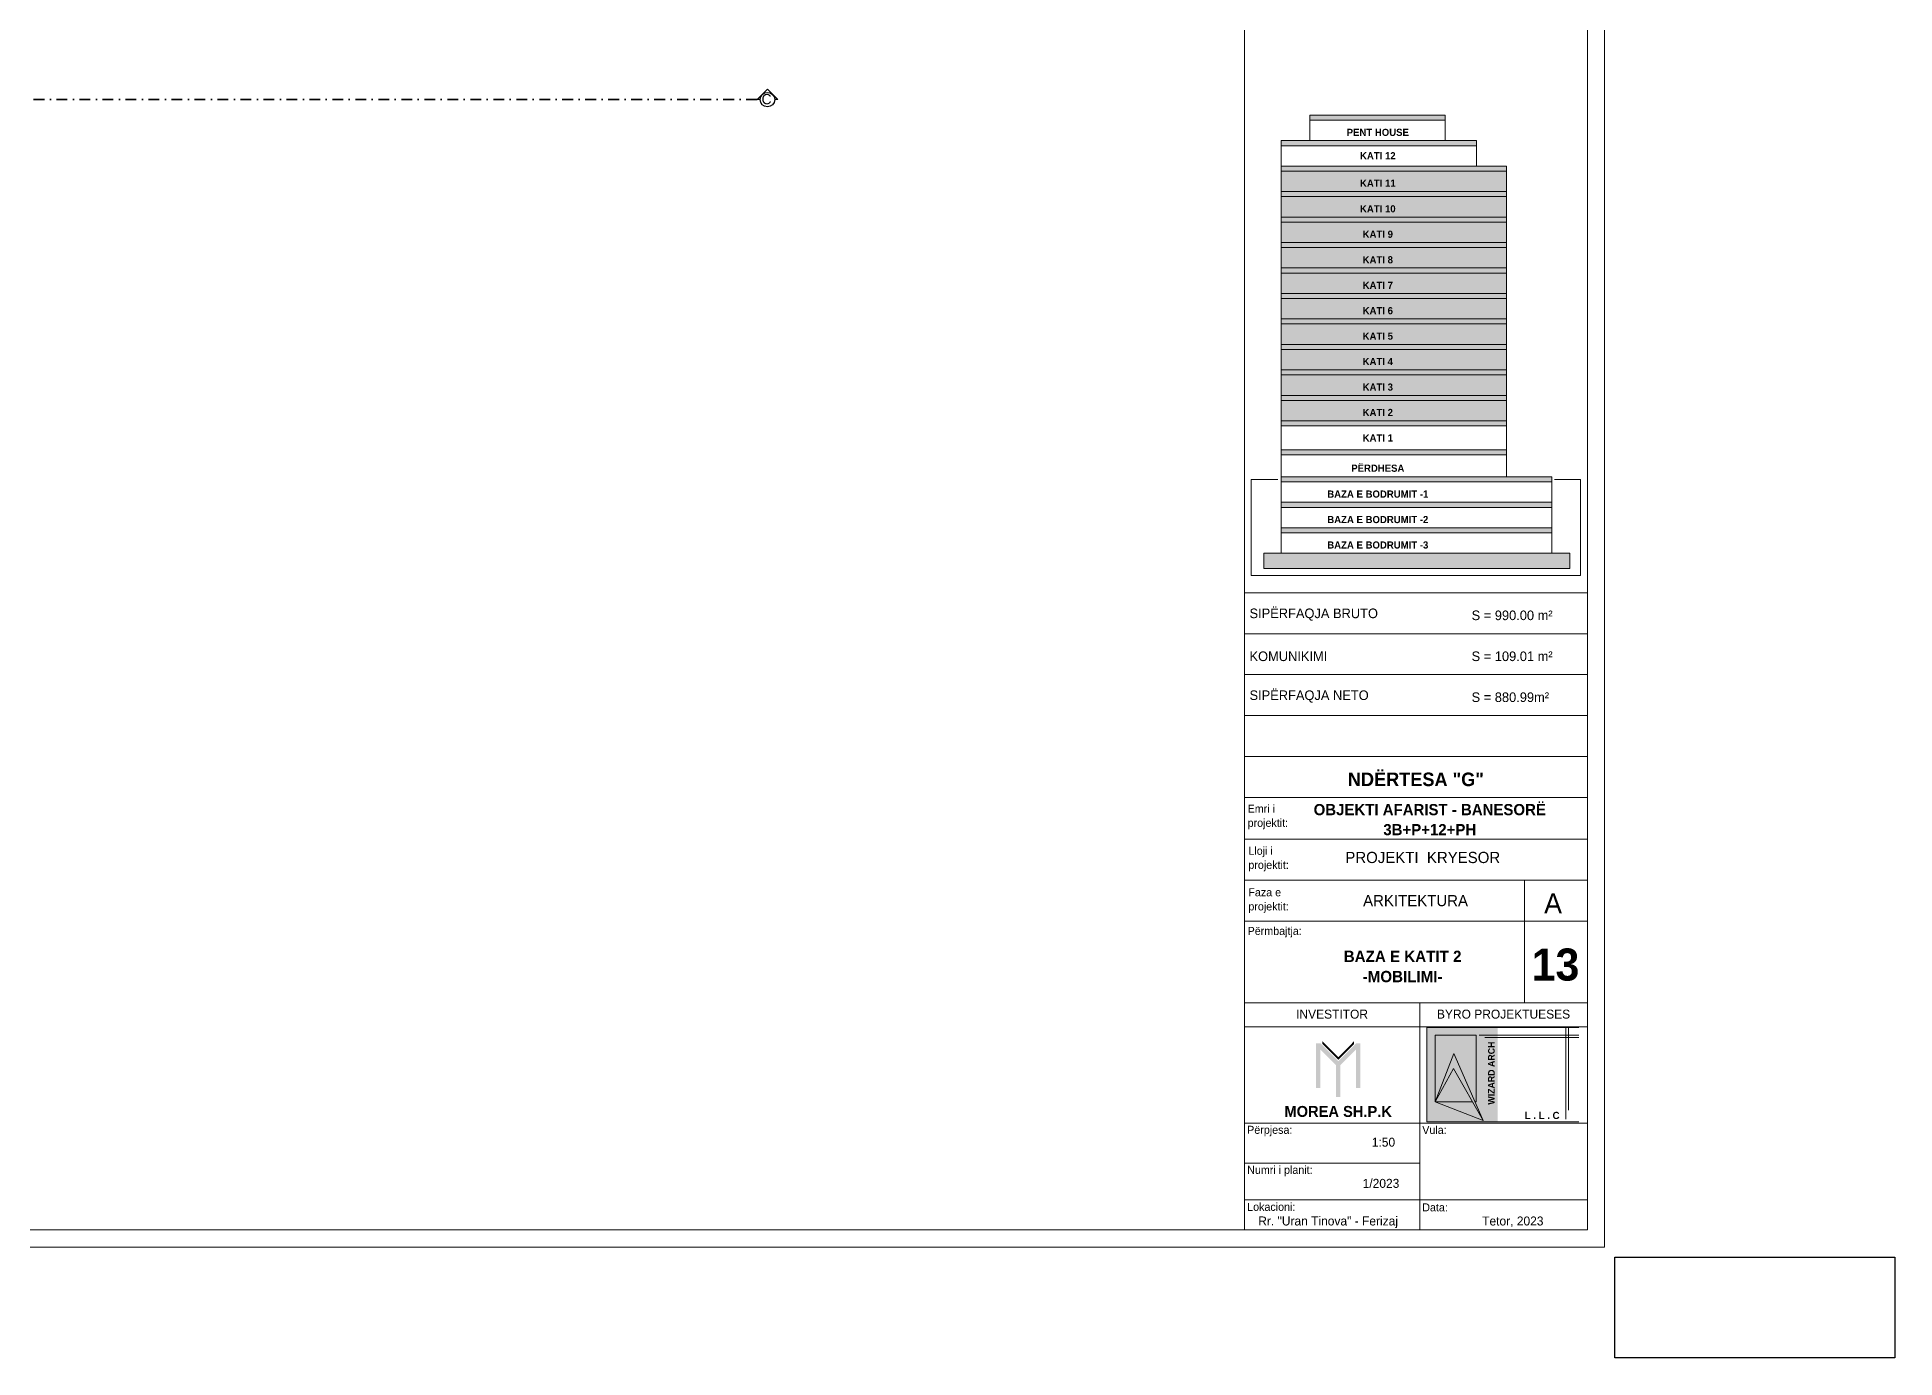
# Model space of a CAD drawing. Header units: millimetres. Extents: x 172821 to 253959, y -36092 to 17885.
# Drawn here: x 221461 to 253959, y -36092 to -12994 of the extents above; entities that cross this region are included whole.
import ezdxf

# ---------------------------------------------------------------- set-up
doc = ezdxf.new("R2010")
doc.units = ezdxf.units.MM
doc.header["$MEASUREMENT"] = 0
doc.linetypes.add('Dot & Dashed', pattern=[402.166657, 190.5, -105.833333, 0, -105.833324])
for name, color, linetype, lineweight in [('03. Tabela e mobilimit_Pen_No__1', 7, 'Continuous', 13), ('03. Tabela e mobilimit_Pen_No__121', 255, 'Continuous', 0), ('03. Tabela e mobilimit_Pen_No__42', 8, 'Continuous', 25)]:
    doc.layers.add(name, color=color, linetype=linetype, lineweight=lineweight)
for name, color, linetype, lineweight, true_color in [('03. Tabela e mobilimit_Pen_No__102', 7, 'Continuous', 13, 0xcccccc), ('03. Tabela e mobilimit_Pen_No__108', 7, 'Continuous', 13, 0xfd8379), ('03. Tabela e mobilimit_Pen_No__156', 7, 'Continuous', 20, 0x54689e), ('03. Tabela e mobilimit_Pen_No__161', 7, 'Continuous', 13, 0x6a6a6a), ('03. Tabela e mobilimit_Pen_No__8', 7, 'Continuous', 35, 0xa80f02), ('03. Tabela e mobilimit_Pen_No__82', 7, 'Continuous', 20, 0xaaaaaa), ('Marker - Section_Pen_No__48', 7, 'Continuous', 25, 0xa80f02), ('Marker - Section_Pen_No__8', 7, 'Continuous', 35, 0xa80f02)]:
    doc.layers.add(name, color=color, linetype=linetype, lineweight=lineweight, true_color=true_color)
doc.layers.add('Marker - Section', color=7, linetype='Continuous')
doc.styles.add('GENERATED_STYLE_1', font='GOTHIC.TTF')
doc.styles.add('GENERATED_STYLE_3', font='GOTHIC.TTF')

# ---------------------------------------------------------------- blocks, each defined once
blk = doc.blocks.new('Cutting Plane_3', base_point=(234237, -14086))
at = {"layer": 'Marker - Section_Pen_No__48', "color": 14, "linetype": 'Continuous', "lineweight": 25, "true_color": 0xa80f02}
for p, q in [((234057, -14086), (234237, -13906)), ((234237, -13906), (234417, -14086)), ((234110, -14086), (234057, -14086)), ((234417, -14086), (234365, -14086))]:
    blk.add_line(p, q, dxfattribs=at)
blk.add_circle((234237, -14086), 127, dxfattribs=at)
at = {"layer": 'Marker - Section_Pen_No__8', "color": 14, "linetype": 'Dot & Dashed', "lineweight": 35, "true_color": 0xa80f02}
blk.add_line((234057, -14086), (185478, -14086), dxfattribs=at)
at = {"layer": 'Marker - Section_Pen_No__48', "color": 14, "lineweight": 25, "true_color": 0xa80f02, "insert": (234134, -14170), "char_height": 180, "attachment_point": 7, "style": 'GENERATED_STYLE_1'}
blk.add_mtext('\\A1;{\\pql;\\pt0;\\fCentury Gothic|b0|i0|c0|p34;C}', dxfattribs=at)

msp = doc.modelspace()

# ---------------------------------------------------------------- hatches: boundary and pattern name
at = {"layer": '03. Tabela e mobilimit_Pen_No__1', "linetype": 'Continuous', "lineweight": 13}
for points in [[(245769, -30317), (246785, -30317), (246785, -31962), (245769, -31962)], [(246785, -30317), (246785, -31962), (247011, -31962), (247011, -30317)], [(243835, -31373), (243835, -30592), (243910, -30592), (243910, -31373)], [(243910, -30592), (244274, -30956), (244221, -31009), (243857, -30645)], [(243945, -30557), (244221, -30833), (244221, -30880), (243945, -30604)], [(244533, -30592), (244169, -30956), (244221, -31009), (244585, -30645)], [(244497, -30557), (244221, -30833), (244221, -30880), (244497, -30604)], [(244533, -31373), (244533, -30592), (244607, -30592), (244607, -31373)], [(244184, -31531), (244184, -30903), (244259, -30903), (244259, -31531)]]:
    msp.add_hatch(color=7, dxfattribs=at).paths.add_polyline_path(points)
at = {"layer": '03. Tabela e mobilimit_Pen_No__102', "linetype": 'Continuous', "lineweight": 13, "true_color": 0xcccccc}
for points in [[(243726, -14446), (246095, -14446), (246095, -14357), (243726, -14357)], [(243226, -14892), (246642, -14892), (246642, -14803), (243226, -14803)], [(243226, -15337), (247164, -15337), (247164, -15248), (243226, -15248)], [(243226, -15783), (247164, -15783), (247164, -15694), (243226, -15694)], [(243226, -16228), (247164, -16228), (247164, -16139), (243226, -16139)], [(243226, -16674), (247164, -16674), (247164, -16585), (243226, -16585)], [(243226, -17119), (247164, -17119), (247164, -17030), (243226, -17030)], [(243226, -17565), (247164, -17565), (247164, -17476), (243226, -17476)], [(243226, -18010), (247164, -18010), (247164, -17921), (243226, -17921)], [(243226, -18456), (247164, -18456), (247164, -18367), (243226, -18367)], [(243226, -18901), (247164, -18901), (247164, -18812), (243226, -18812)], [(243226, -19347), (247164, -19347), (247164, -19258), (243226, -19258)], [(243226, -19792), (247164, -19792), (247164, -19703), (243226, -19703)], [(243226, -20298), (247164, -20298), (247164, -20209), (243226, -20209)], [(243226, -20773), (247959, -20773), (247959, -20683), (243226, -20683)], [(243226, -21218), (247959, -21218), (247959, -21129), (243226, -21129)], [(243226, -21664), (247959, -21664), (247959, -21574), (243226, -21574)], [(242918, -22287), (248272, -22287), (248272, -22020), (242918, -22020)]]:
    msp.add_hatch(color=254, dxfattribs=at).paths.add_polyline_path(points)
at = {"layer": '03. Tabela e mobilimit_Pen_No__108', "linetype": 'Continuous', "lineweight": 0, "true_color": 0xfee0dd}
msp.add_hatch(color=254, dxfattribs=at).paths.add_polyline_path([(247164, -19347), (243226, -19347), (243226, -19703), (247164, -19703)])
at = {"layer": '03. Tabela e mobilimit_Pen_No__121', "linetype": 'Continuous', "lineweight": 0, "true_color": 0xffffff}
for points in [[(247164, -15337), (243226, -15337), (243226, -15694), (247164, -15694)], [(247164, -15783), (243226, -15783), (243226, -16139), (247164, -16139)], [(247164, -16228), (243226, -16228), (243226, -16585), (247164, -16585)], [(247164, -16674), (243226, -16674), (243226, -17030), (247164, -17030)], [(247164, -17119), (243226, -17119), (243226, -17476), (247164, -17476)], [(247164, -17565), (243226, -17565), (243226, -17921), (247164, -17921)], [(247164, -18010), (243226, -18010), (243226, -18367), (247164, -18367)], [(247164, -18456), (243226, -18456), (243226, -18812), (247164, -18812)], [(247164, -18901), (243226, -18901), (243226, -19258), (247164, -19258)]]:
    msp.add_hatch(color=7, dxfattribs=at).paths.add_polyline_path(points)
at = {"layer": '03. Tabela e mobilimit_Pen_No__121', "linetype": 'Continuous', "lineweight": 0}
for points in [[(246180, -30933), (246570, -31612), (246757, -31938), (246243, -30772)], [(246180, -30933), (245916, -31612), (246236, -31030)]]:
    msp.add_hatch(color=255, dxfattribs=at).paths.add_polyline_path(points)

# ---------------------------------------------------------------- linework, layer by layer
at = {"layer": '03. Tabela e mobilimit_Pen_No__1', "color": 7, "linetype": 'Continuous', "lineweight": 13, "flags": 128}
for points in [[(248430, -30317), (245769, -30317)], [(245769, -31962), (245769, -30317)], [(248430, -30446), (247011, -30446)], [(248430, -30491), (247011, -30491)], [(248205, -30317), (248205, -31916)], [(248250, -30317), (248250, -31759)], [(245769, -31962), (248430, -31962)]]:
    msp.add_lwpolyline(points, dxfattribs=at)
at = {"layer": '03. Tabela e mobilimit_Pen_No__121', "color": 255, "linetype": 'Continuous', "lineweight": 0, "flags": 128}
for points in [[(246570, -31612), (245916, -31612), (245916, -30446), (246637, -30446), (246637, -31612), (246613, -31612)], [(247011, -30446), (246687, -30446)], [(247011, -30491), (246785, -30491)], [(245916, -31612), (246243, -30772), (246757, -31938)], [(246243, -30772), (245916, -31612), (246757, -31938)], [(245916, -31612), (246236, -31030)], [(246757, -31938), (246236, -31030)]]:
    msp.add_lwpolyline(points, dxfattribs=at)
at = {"layer": '03. Tabela e mobilimit_Pen_No__161', "color": 251, "linetype": 'Continuous', "lineweight": 13, "true_color": 0x6a6a6a}
for points in [[(248880, -34154), (177900, -34154), (177900, 15946), (248880, 15946)], [(248580, -33854), (178200, -33854), (178200, 15646), (248580, 15646)]]:
    msp.add_lwpolyline(points, close=True, dxfattribs=at)
for points in [[(242580, -26307), (242580, 15646)], [(248580, -22711), (242580, -22711)], [(248580, -23427), (242580, -23427)], [(242580, -23427), (248580, -23427)], [(248580, -24143), (242580, -24143)], [(242580, -24143), (248580, -24143)], [(242580, -24859), (248580, -24859)], [(242580, -25575), (248580, -25575)], [(242580, -25593), (242580, -25575)], [(248580, -26291), (242580, -26291)], [(242580, -27021), (242580, -26307)], [(242580, -27737), (242580, -27021)], [(242580, -27021), (248580, -27021)], [(248580, -27021), (242580, -27021)], [(242580, -28453), (242580, -27737)], [(248580, -27737), (242580, -27737)], [(242580, -27737), (248580, -27737)], [(248588, -27737), (242584, -27737)], [(247481, -27737), (247481, -29885)], [(247481, -27737), (247481, -29885)], [(247481, -27737), (248580, -27737)], [(247481, -28453), (247481, -27737)], [(242580, -29885), (242580, -28453)], [(248580, -28453), (242580, -28453)], [(242580, -28453), (247481, -28453)], [(248588, -28453), (242584, -28453)], [(248588, -28453), (242584, -28453)], [(247481, -28453), (248580, -28453)], [(247481, -29885), (247481, -28453)], [(248580, -28453), (247481, -28453)], [(247481, -28453), (247481, -29885)], [(242580, -30300), (242580, -29885)], [(242580, -30300), (242580, -29885)], [(242580, -30300), (242580, -29885)], [(242580, -30300), (242580, -29885)], [(242580, -29885), (245648, -29885)], [(242580, -29885), (245648, -29885)], [(247481, -29885), (242580, -29885)], [(242584, -29885), (248588, -29885)], [(248580, -29885), (242584, -29885)], [(242584, -29885), (248580, -29885)], [(245648, -29885), (245648, -30300)], [(245648, -29885), (245648, -30300)], [(245648, -29885), (248580, -29885)], [(245648, -30509), (245648, -29885)], [(248580, -29885), (247481, -29885)], [(242580, -31924), (242580, -30300)], [(242580, -31924), (242580, -30300)], [(245648, -30300), (242580, -30300)], [(245648, -30300), (242580, -30300)], [(242580, -30300), (245648, -30300)], [(245648, -30300), (245648, -31924)], [(245648, -30300), (248580, -30300)], [(245648, -31924), (245648, -30509)], [(242580, -32339), (242580, -31924)], [(242580, -32339), (242580, -31924)], [(242580, -32339), (242580, -31924)], [(242580, -32339), (242580, -31924)], [(248580, -31986), (242580, -31986)], [(245648, -31924), (245648, -32339)], [(245648, -31924), (245648, -32339)], [(245648, -32339), (245648, -31924)], [(242580, -33854), (242580, -32339)], [(242580, -33854), (242580, -32339)], [(245648, -32339), (245648, -33854)], [(245648, -32966), (245648, -32339)], [(245648, -32689), (242580, -32689)], [(245648, -33854), (245648, -32966)], [(242580, -33331), (248580, -33331)]]:
    msp.add_lwpolyline(points, dxfattribs=at)
at = {"layer": '03. Tabela e mobilimit_Pen_No__42', "color": 8, "linetype": 'Continuous', "lineweight": 25}
msp.add_lwpolyline([(253959, -36092), (249060, -36092), (249060, -34334), (253959, -34334)], close=True, dxfattribs=at)
at = {"layer": '03. Tabela e mobilimit_Pen_No__82', "color": 253, "linetype": 'Continuous', "lineweight": 20, "true_color": 0xaaaaaa, "flags": 128}
for points in [[(243726, -14446), (246095, -14446), (246095, -14357), (243726, -14357)], [(243226, -14892), (246642, -14892), (246642, -14803), (243226, -14803)], [(243226, -15337), (247164, -15337), (247164, -15248), (243226, -15248)], [(247164, -15337), (243226, -15337), (243226, -15694), (247164, -15694)], [(243226, -15783), (247164, -15783), (247164, -15694), (243226, -15694)], [(247164, -15783), (243226, -15783), (243226, -16139), (247164, -16139)], [(243226, -16228), (247164, -16228), (247164, -16139), (243226, -16139)], [(247164, -16228), (243226, -16228), (243226, -16585), (247164, -16585)], [(243226, -16674), (247164, -16674), (247164, -16585), (243226, -16585)], [(247164, -16674), (243226, -16674), (243226, -17030), (247164, -17030)], [(243226, -17119), (247164, -17119), (247164, -17030), (243226, -17030)], [(247164, -17119), (243226, -17119), (243226, -17476), (247164, -17476)], [(243226, -17565), (247164, -17565), (247164, -17476), (243226, -17476)], [(247164, -17565), (243226, -17565), (243226, -17921), (247164, -17921)], [(243226, -18010), (247164, -18010), (247164, -17921), (243226, -17921)], [(247164, -18010), (243226, -18010), (243226, -18367), (247164, -18367)], [(243226, -18456), (247164, -18456), (247164, -18367), (243226, -18367)], [(247164, -18456), (243226, -18456), (243226, -18812), (247164, -18812)], [(243226, -18901), (247164, -18901), (247164, -18812), (243226, -18812)], [(247164, -18901), (243226, -18901), (243226, -19258), (247164, -19258)], [(243226, -19347), (247164, -19347), (247164, -19258), (243226, -19258)], [(247164, -19347), (243226, -19347), (243226, -19703), (247164, -19703)], [(243226, -19792), (247164, -19792), (247164, -19703), (243226, -19703)], [(243226, -20298), (247164, -20298), (247164, -20209), (243226, -20209)], [(243226, -20773), (247959, -20773), (247959, -20683), (243226, -20683)], [(243226, -21218), (247959, -21218), (247959, -21129), (243226, -21129)], [(243226, -21664), (247959, -21664), (247959, -21574), (243226, -21574)], [(242918, -22287), (248272, -22287), (248272, -22020), (242918, -22020)]]:
    msp.add_lwpolyline(points, close=True, dxfattribs=at)
at = {"layer": '03. Tabela e mobilimit_Pen_No__82', "color": 253, "linetype": 'Continuous', "lineweight": 20, "true_color": 0xaaaaaa}
for points in [[(243726, -14357), (243726, -14803)], [(246095, -14357), (246095, -14803)], [(243226, -22020), (243226, -14803)], [(246642, -14803), (246642, -15248)], [(247164, -15248), (247164, -16139)], [(247164, -16139), (247164, -17030)], [(247164, -20683), (247164, -17030)], [(243163, -20728), (242700, -20728), (242700, -22411), (248460, -22411), (248460, -20728), (248003, -20728)], [(247959, -20683), (247959, -22020)]]:
    msp.add_lwpolyline(points, dxfattribs=at)

# ---------------------------------------------------------------- block references
at = {"layer": 'Marker - Section', "color": 14, "lineweight": 35, "true_color": 0xa80f02}
msp.add_blockref('Cutting Plane_3', (234237, -14086), dxfattribs=at)

# ---------------------------------------------------------------- texts
at = {"layer": '03. Tabela e mobilimit_Pen_No__1', "color": 7, "linetype": 'Continuous', "lineweight": 13}
for s, insert, char_height, attachment_point, style in [('\\A1;{\\pql;\\fCentury Gothic|b0|i0|c0|p34;SIPËRFAQJA \\fCentury Gothic|b0|i0|c0|p34;BRUTO}', (242670, -23201), 168, 7, 'GENERATED_STYLE_1'), ('\\A1;{\\pql;\\fCentury Gothic|b0|i0|c0|p34;S = \\fCentury Gothic|b0|i0|c0|p34;990.00\\fCentury Gothic|b0|i0|c0|p34; m²}', (246555, -23192), 168, 7, 'GENERATED_STYLE_1'), ('\\A1;{\\pql;\\fCentury Gothic|b0|i0|c0|p34;KOMUNIKIMI}', (242670, -23908), 168, 7, 'GENERATED_STYLE_1'), ('\\A1;{\\pql;\\fCentury Gothic|b0|i0|c0|p34;S = 109.\\fCentury Gothic|b0|i0|c0|p34;01\\fCentury Gothic|b0|i0|c0|p34; m²}', (246555, -23908), 168, 7, 'GENERATED_STYLE_1'), ('\\A1;{\\pql;\\fCentury Gothic|b0|i0|c0|p34;SIPËRFAQJA NETO}', (242670, -24633), 168, 7, 'GENERATED_STYLE_1'), ('\\A1;{\\pql;\\fCentury Gothic|b0|i0|c0|p34;S = 880.\\fCentury Gothic|b0|i0|c0|p34;99\\fCentury Gothic|b0|i0|c0|p34;m²}', (246555, -24624), 168, 7, 'GENERATED_STYLE_1'), ('\\A1;{\\pql;\\fCentury Gothic|b0|i0|c0|p34;PROJEKTI  \\fCentury Gothic|b0|i0|c0|p34;KRYESOR}', (244346, -27441), 196, 7, 'GENERATED_STYLE_1'), ('\\A1;{\\pql;\\fCentury Gothic|b0|i0|c0|p34;ARKITEKTURA}', (244657, -28196), 196, 7, 'GENERATED_STYLE_1'), ('\\A1;{\\pqc;\\fCentury Gothic|b0|i0|c0|p34;A}', (247980, -28319), 351.2, 8, 'GENERATED_STYLE_1'), ('\\A1;{\\pql;\\fCentury Gothic|b0|i0|c0|p34;Përmbajtja\\fCentury Gothic|b0|i0|c0|p34;:}', (242637, -28738), 140, 7, 'GENERATED_STYLE_1'), ('\\A1;{\\pql;\\fCentury Gothic|b1|i0|c0|p34;13}', (247607, -29502), 560, 7, 'GENERATED_STYLE_3'), ('\\A1;{\\pqc;\\fCentury Gothic|b0|i0|c0|p34;INVESTITOR}', (244114, -30161), 156.8, 8, 'GENERATED_STYLE_1'), ('\\A1;{\\pqc;\\fCentury Gothic|b0|i0|c0|p34;BYRO PROJEKTUESES}', (247114, -30161), 156.8, 8, 'GENERATED_STYLE_1'), ('\\A1;{\\pqc;\\fCentury Gothic|b1|i0|c0|p34;MOREA\\fCentury Gothic|b1|i0|c0|p34; \\fCentury Gothic|b1|i0|c0|p34;SH.P.K}', (244221, -31881), 191.732, 8, 'GENERATED_STYLE_3'), ('\\A1;{\\pqc;\\fCentury Gothic|b1|i0|c0|p34;L . L . C}', (247789, -31917), 126.02, 8, 'GENERATED_STYLE_3'), ('\\A1;{\\pql;\\fCentury Gothic|b0|i0|c0|p34;Përpjesa\\fCentury Gothic|b0|i0|c0|p34;:}', (242629, -32216), 140, 7, 'GENERATED_STYLE_1'), ('\\A1;{\\pql;\\fCentury Gothic|b0|i0|c0|p34;Vula:}', (245692, -32178), 140, 7, 'GENERATED_STYLE_1'), ('\\A1;{\\pqc;\\fCentury Gothic|b0|i0|c0|p34;1:50}', (245013, -32401), 156.8, 8, 'GENERATED_STYLE_1'), ('\\A1;{\\pql;\\fCentury Gothic|b0|i0|c0|p34;Numri i planit\\fCentury Gothic|b0|i0|c0|p34;:}', (242629, -32916), 140, 7, 'GENERATED_STYLE_1'), ('\\A1;{\\pqc;\\fCentury Gothic|b0|i0|c0|p34;1\\fCentury Gothic|b0|i0|c0|p34;/2023}', (244970, -33121), 156.8, 8, 'GENERATED_STYLE_1'), ('\\A1;{\\pql;\\fCentury Gothic|b0|i0|c0|p34;Lokacioni\\fCentury Gothic|b0|i0|c0|p34;:}', (242629, -33523), 140, 7, 'GENERATED_STYLE_1'), ('\\A1;{\\pql;\\fCentury Gothic|b0|i0|c0|p34;Data\\fCentury Gothic|b0|i0|c0|p34;:}', (245692, -33532), 140, 7, 'GENERATED_STYLE_1'), ('\\A1;{\\pqc;\\fCentury Gothic|b0|i0|c0|p34;Rr. "\\fCentury Gothic|b0|i0|c0|p34;Uran Tinova\\fCentury Gothic|b0|i0|c0|p34;" - Ferizaj}', (244045, -33824), 156.8, 8, 'GENERATED_STYLE_1'), ('\\A1;{\\pqc;\\fCentury Gothic|b0|i0|c0|p34;Tetor\\fCentury Gothic|b0|i0|c0|p34;, 2023}', (247276, -33806), 156.8, 8, 'GENERATED_STYLE_1')]:
    msp.add_mtext(s, dxfattribs=dict(at, insert=insert, char_height=char_height, attachment_point=attachment_point, style=style))
at = {"layer": '03. Tabela e mobilimit_Pen_No__1', "color": 7, "linetype": 'Continuous', "lineweight": 13, "char_height": 140, "attachment_point": 7, "style": 'GENERATED_STYLE_1'}
for s, insert, width, line_spacing_factor in [('\\A1;{\\pql;\\fCentury Gothic|b0|i0|c0|p34;Emri i\\fCentury Gothic|b0|i0|c0|p34; projektit:}', (242637, -26847), 825.45, 1.06023), ('\\A1;{\\pql;\\fCentury Gothic|b0|i0|c0|p34;Lloji i projektit\\fCentury Gothic|b0|i0|c0|p34;:}', (242650, -27583), 884.29, 1.06023), ('\\A1;{\\pql;\\fCentury Gothic|b0|i0|c0|p34;Faza e projektit:}', (242650, -28309), 884.29, 1.059936)]:
    msp.add_mtext(s, dxfattribs=dict(at, insert=insert, width=width, line_spacing_factor=line_spacing_factor))
at = {"layer": '03. Tabela e mobilimit_Pen_No__1', "color": 7, "linetype": 'Continuous', "lineweight": 13, "insert": (245348, -29525), "char_height": 198, "attachment_point": 8, "line_spacing_factor": 1.070115, "style": 'GENERATED_STYLE_3'}
msp.add_mtext('\\A1;{\\pqc;\\fCentury Gothic|b1|i0|c0|p34;BAZA E KATIT 2\\P\\pqc;\\fCentury Gothic|b1|i0|c0|p34;-MOBILIMI-}', dxfattribs=at)
at = {"layer": '03. Tabela e mobilimit_Pen_No__102', "color": 254, "linetype": 'Continuous', "lineweight": 13, "true_color": 0xcccccc, "char_height": 125.22, "attachment_point": 8, "style": 'GENERATED_STYLE_3'}
for s, insert in [('\\A1;{\\pqc;\\fCentury Gothic|b1|i0|c0|p34;PENT HOUSE}', (244914, -14723)), ('\\A1;{\\pqc;\\fCentury Gothic|b1|i0|c0|p34;KATI 12}', (244914, -15130)), ('\\A1;{\\pqc;\\fCentury Gothic|b1|i0|c0|p34;KATI 1\\fCentury Gothic|b1|i0|c0|p34;1}', (244914, -15611)), ('\\A1;{\\pqc;\\fCentury Gothic|b1|i0|c0|p34;KATI \\fCentury Gothic|b1|i0|c0|p34;10}', (244914, -16060)), ('\\A1;{\\pqc;\\fCentury Gothic|b1|i0|c0|p34;KATI \\fCentury Gothic|b1|i0|c0|p34;9}', (244914, -16505)), ('\\A1;{\\pqc;\\fCentury Gothic|b1|i0|c0|p34;KATI \\fCentury Gothic|b1|i0|c0|p34;8}', (244914, -16951)), ('\\A1;{\\pqc;\\fCentury Gothic|b1|i0|c0|p34;KATI \\fCentury Gothic|b1|i0|c0|p34;7}', (244914, -17396)), ('\\A1;{\\pqc;\\fCentury Gothic|b1|i0|c0|p34;KATI \\fCentury Gothic|b1|i0|c0|p34;6}', (244914, -17842)), ('\\A1;{\\pqc;\\fCentury Gothic|b1|i0|c0|p34;KATI \\fCentury Gothic|b1|i0|c0|p34;5}', (244914, -18287)), ('\\A1;{\\pqc;\\fCentury Gothic|b1|i0|c0|p34;KATI \\fCentury Gothic|b1|i0|c0|p34;4}', (244914, -18729)), ('\\A1;{\\pqc;\\fCentury Gothic|b1|i0|c0|p34;KATI \\fCentury Gothic|b1|i0|c0|p34;3}', (244914, -19178)), ('\\A1;{\\pqc;\\fCentury Gothic|b1|i0|c0|p34;KATI 1}', (244914, -20066)), ('\\A1;{\\pqc;\\fCentury Gothic|b1|i0|c0|p34;PËRDHESA}', (244914, -20597)), ('\\A1;{\\pqc;\\fCentury Gothic|b1|i0|c0|p34;BAZA E BODRUMIT -1}', (244914, -21049)), ('\\A1;{\\pqc;\\fCentury Gothic|b1|i0|c0|p34;BAZA E BODRUMIT -\\fCentury Gothic|b1|i0|c0|p34;2}', (244914, -21495)), ('\\A1;{\\pqc;\\fCentury Gothic|b1|i0|c0|p34;BAZA E BODRUMIT -\\fCentury Gothic|b1|i0|c0|p34;3}', (244914, -21940))]:
    msp.add_mtext(s, dxfattribs=dict(at, insert=insert))
at = {"layer": '03. Tabela e mobilimit_Pen_No__121', "color": 255, "linetype": 'Continuous', "lineweight": 0, "insert": (246960, -31962), "char_height": 114.99, "attachment_point": 7, "rotation": 90, "style": 'GENERATED_STYLE_3'}
msp.add_mtext('\\A1;{\\pql;\\fCentury Gothic|b1|i0|c0|p34; \\fCentury Gothic|b1|i0|c0|p34; \\fCentury Gothic|b1|i0|c0|p34;     WIZARD ARCH}', dxfattribs=at)
at = {"layer": '03. Tabela e mobilimit_Pen_No__156', "color": 165, "linetype": 'Continuous', "lineweight": 20, "true_color": 0x54689e, "insert": (245823, -26955), "char_height": 196, "attachment_point": 8, "line_spacing_factor": 1.072252, "style": 'GENERATED_STYLE_3'}
msp.add_mtext('\\A1;{\\pqc;\\fCentury Gothic|b1|i0|c0|p34;OBJEKTI AFARIST - BANESORË\\P\\pqc;\\fCentury Gothic|b1|i0|c0|p34;3B+P+12+PH}', dxfattribs=at)
at = {"layer": '03. Tabela e mobilimit_Pen_No__161', "color": 251, "linetype": 'Continuous', "lineweight": 13, "true_color": 0x6a6a6a, "insert": (244914, -19620), "char_height": 125.22, "attachment_point": 8, "style": 'GENERATED_STYLE_3'}
msp.add_mtext('\\A1;{\\pqc;\\fCentury Gothic|b1|i0|c0|p34;KATI \\fCentury Gothic|b1|i0|c0|p34;2}', dxfattribs=at)
at = {"layer": '03. Tabela e mobilimit_Pen_No__8', "color": 14, "linetype": 'Continuous', "lineweight": 35, "true_color": 0xa80f02, "insert": (245580, -26096), "char_height": 237.11, "attachment_point": 8, "style": 'GENERATED_STYLE_3'}
msp.add_mtext('\\A1;{\\pqc;\\fCentury Gothic|b1|i0|c0|p34;NDËRTESA "G"}', dxfattribs=at)

doc.saveas('drawing.dxf')
